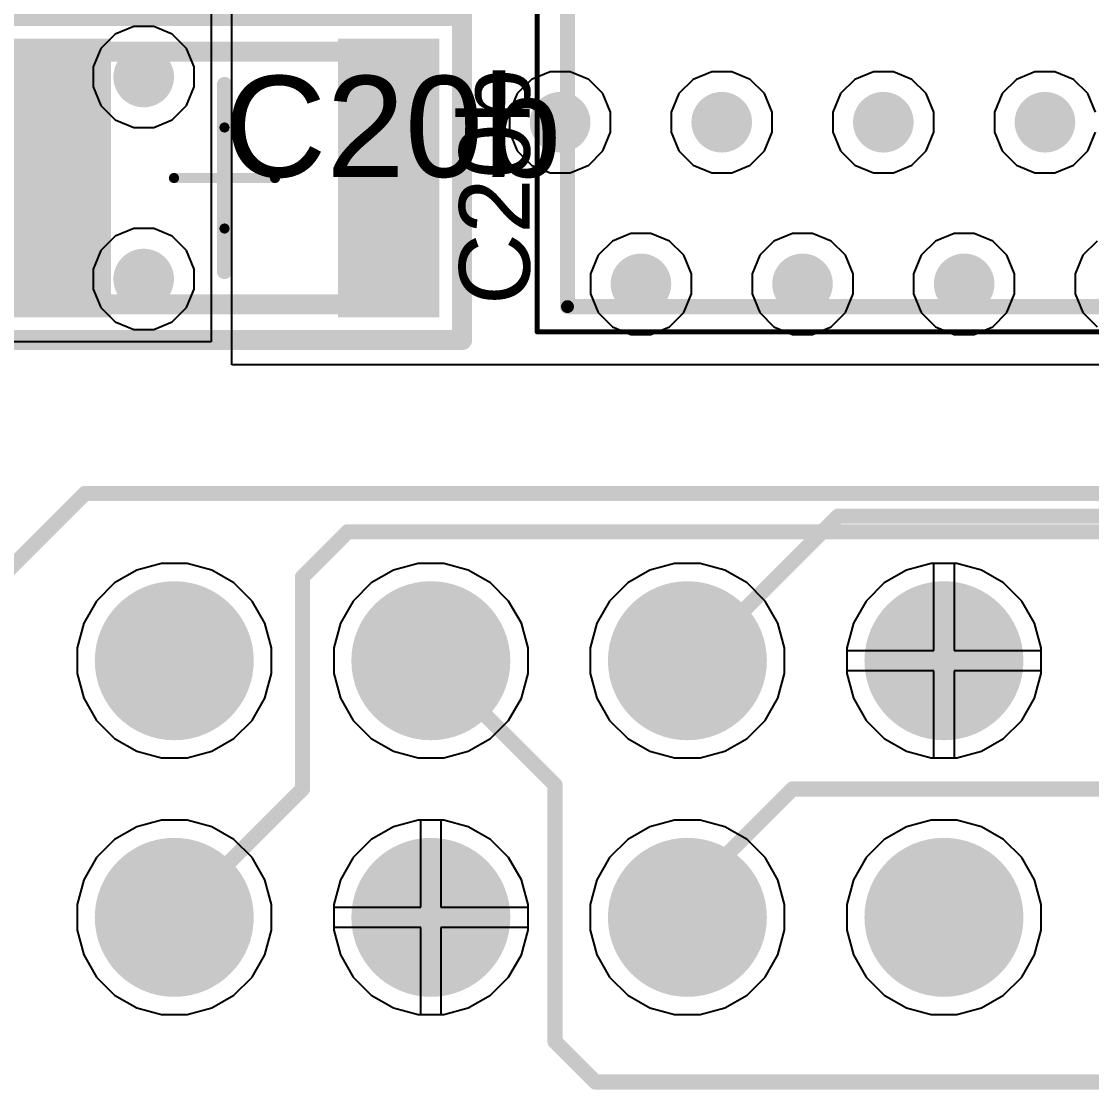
# Model space of a CAD drawing. Header units: inches. Extents: x 0 to 110, y 0 to 95.
# Drawn here: x 39.42 to 50.01, y 14.83 to 25.4 of the extents above; entities that cross this region are included whole.
import ezdxf

# ---------------------------------------------------------------- set-up
doc = ezdxf.new("R2010")
doc.units = ezdxf.units.IN
for name, color, linetype in [('Bottom Courtyard', 56, 'Continuous'), ('Bottom Layer', 5, 'Continuous'), ('Bottom Solder', 6, 'Continuous'), ('Int1', 16, 'Continuous'), ('Int2', 76, 'Continuous'), ('Mechanical 13', 56, 'Continuous'), ('Multi-Layer', 9, 'Continuous'), ('Pad Holes', 156, 'Continuous'), ('Panelize_Route Cutter Tool Detail', 56, 'Continuous'), ('Top Courtyard', 56, 'Continuous'), ('Top Layer', 1, 'Continuous'), ('Top Overlay', 2, 'Continuous'), ('Top Paste', 8, 'Continuous'), ('Top Solder', 216, 'Continuous'), ('Via Holes', 16, 'Continuous')]:
    doc.layers.add(name, color=color, linetype=linetype)
doc.styles.add('Arial', font='', dxfattribs={"height": 0.2})
doc.styles.get('Arial').set_extended_font_data('Arial')

# ---------------------------------------------------------------- blocks, each defined once
blk = doc.blocks.new('RPI_721')
at = {"layer": 'Bottom Layer'}
h = blk.add_hatch(color=5, dxfattribs=at)
edge = h.paths.add_edge_path()
edge.add_arc((-3.65, 25.77), 0.762, 0, 360)
h = blk.add_hatch(color=5, dxfattribs=at)
edge = h.paths.add_edge_path()
edge.add_arc((-1.11, 25.77), 0.762, 0, 360)
h = blk.add_hatch(color=5, dxfattribs=at)
edge = h.paths.add_edge_path()
edge.add_arc((1.43, 25.77), 0.762, 0, 360)
h = blk.add_hatch(color=5, dxfattribs=at)
edge = h.paths.add_edge_path()
edge.add_arc((3.97, 25.77), 0.762, 0, 360)
h = blk.add_hatch(color=5, dxfattribs=at)
edge = h.paths.add_edge_path()
edge.add_arc((-3.65, 23.23), 0.762, 0, 360)
h = blk.add_hatch(color=5, dxfattribs=at)
edge = h.paths.add_edge_path()
edge.add_arc((-1.11, 23.23), 0.762, 0, 360)
h = blk.add_hatch(color=5, dxfattribs=at)
edge = h.paths.add_edge_path()
edge.add_arc((1.43, 23.23), 0.762, 0, 360)
h = blk.add_hatch(color=5, dxfattribs=at)
edge = h.paths.add_edge_path()
edge.add_arc((3.97, 23.23), 0.762, 0, 360)
at = {"layer": 'Bottom Solder'}
h = blk.add_hatch(color=6, dxfattribs=at)
edge = h.paths.add_edge_path()
edge.add_arc((-3.65, 25.77), 0.787, 0, 360)
h = blk.add_hatch(color=6, dxfattribs=at)
edge = h.paths.add_edge_path()
edge.add_arc((-1.11, 25.77), 0.787, 0, 360)
h = blk.add_hatch(color=6, dxfattribs=at)
edge = h.paths.add_edge_path()
edge.add_arc((1.43, 25.77), 0.787, 0, 360)
h = blk.add_hatch(color=6, dxfattribs=at)
edge = h.paths.add_edge_path()
edge.add_arc((3.97, 25.77), 0.787, 0, 360)
h = blk.add_hatch(color=6, dxfattribs=at)
edge = h.paths.add_edge_path()
edge.add_arc((-3.65, 23.23), 0.787, 0, 360)
h = blk.add_hatch(color=6, dxfattribs=at)
edge = h.paths.add_edge_path()
edge.add_arc((-1.11, 23.23), 0.787, 0, 360)
h = blk.add_hatch(color=6, dxfattribs=at)
edge = h.paths.add_edge_path()
edge.add_arc((1.43, 23.23), 0.787, 0, 360)
h = blk.add_hatch(color=6, dxfattribs=at)
edge = h.paths.add_edge_path()
edge.add_arc((3.97, 23.23), 0.787, 0, 360)
at = {"layer": 'Int1'}
h = blk.add_hatch(color=16, dxfattribs=at)
edge = h.paths.add_edge_path()
edge.add_arc((-3.65, 25.77), 0.762, 0, 360)
h = blk.add_hatch(color=16, dxfattribs=at)
edge = h.paths.add_edge_path()
edge.add_arc((-1.11, 25.77), 0.762, 0, 360)
h = blk.add_hatch(color=16, dxfattribs=at)
edge = h.paths.add_edge_path()
edge.add_arc((1.43, 25.77), 0.762, 0, 360)
h = blk.add_hatch(color=16, dxfattribs=at)
edge = h.paths.add_edge_path()
edge.add_arc((3.97, 25.77), 0.762, 0, 360)
h = blk.add_hatch(color=16, dxfattribs=at)
edge = h.paths.add_edge_path()
edge.add_arc((-3.65, 23.23), 0.762, 0, 360)
h = blk.add_hatch(color=16, dxfattribs=at)
edge = h.paths.add_edge_path()
edge.add_arc((-1.11, 23.23), 0.762, 0, 360)
h = blk.add_hatch(color=16, dxfattribs=at)
edge = h.paths.add_edge_path()
edge.add_arc((1.43, 23.23), 0.762, 0, 360)
h = blk.add_hatch(color=16, dxfattribs=at)
edge = h.paths.add_edge_path()
edge.add_arc((3.97, 23.23), 0.762, 0, 360)
at = {"layer": 'Int2'}
h = blk.add_hatch(color=76, dxfattribs=at)
edge = h.paths.add_edge_path()
edge.add_arc((-3.65, 25.77), 0.762, 0, 360)
h = blk.add_hatch(color=76, dxfattribs=at)
edge = h.paths.add_edge_path()
edge.add_arc((-1.11, 25.77), 0.762, 0, 360)
h = blk.add_hatch(color=76, dxfattribs=at)
edge = h.paths.add_edge_path()
edge.add_arc((1.43, 25.77), 0.762, 0, 360)
h = blk.add_hatch(color=76, dxfattribs=at)
edge = h.paths.add_edge_path()
edge.add_arc((3.97, 25.77), 0.762, 0, 360)
h = blk.add_hatch(color=76, dxfattribs=at)
edge = h.paths.add_edge_path()
edge.add_arc((-3.65, 23.23), 0.762, 0, 360)
h = blk.add_hatch(color=76, dxfattribs=at)
edge = h.paths.add_edge_path()
edge.add_arc((-1.11, 23.23), 0.762, 0, 360)
h = blk.add_hatch(color=76, dxfattribs=at)
edge = h.paths.add_edge_path()
edge.add_arc((1.43, 23.23), 0.762, 0, 360)
h = blk.add_hatch(color=76, dxfattribs=at)
edge = h.paths.add_edge_path()
edge.add_arc((3.97, 23.23), 0.762, 0, 360)
at = {"layer": 'Multi-Layer'}
h = blk.add_hatch(color=9, dxfattribs=at)
edge = h.paths.add_edge_path()
edge.add_arc((-3.65, 25.77), 0.762, 0, 360)
h = blk.add_hatch(color=9, dxfattribs=at)
edge = h.paths.add_edge_path()
edge.add_arc((-1.11, 25.77), 0.762, 0, 360)
h = blk.add_hatch(color=9, dxfattribs=at)
edge = h.paths.add_edge_path()
edge.add_arc((1.43, 25.77), 0.762, 0, 360)
h = blk.add_hatch(color=9, dxfattribs=at)
edge = h.paths.add_edge_path()
edge.add_arc((3.97, 25.77), 0.762, 0, 360)
h = blk.add_hatch(color=9, dxfattribs=at)
edge = h.paths.add_edge_path()
edge.add_arc((-3.65, 23.23), 0.762, 0, 360)
h = blk.add_hatch(color=9, dxfattribs=at)
edge = h.paths.add_edge_path()
edge.add_arc((-1.11, 23.23), 0.762, 0, 360)
h = blk.add_hatch(color=9, dxfattribs=at)
edge = h.paths.add_edge_path()
edge.add_arc((1.43, 23.23), 0.762, 0, 360)
h = blk.add_hatch(color=9, dxfattribs=at)
edge = h.paths.add_edge_path()
edge.add_arc((3.97, 23.23), 0.762, 0, 360)
at = {"layer": 'Pad Holes'}
h = blk.add_hatch(color=7, dxfattribs=at)
edge = h.paths.add_edge_path()
edge.add_arc((-3.65, 25.77), 0.508, 0, 360)
h = blk.add_hatch(color=7, dxfattribs=at)
edge = h.paths.add_edge_path()
edge.add_arc((-1.11, 25.77), 0.508, 0, 360)
h = blk.add_hatch(color=7, dxfattribs=at)
edge = h.paths.add_edge_path()
edge.add_arc((1.43, 25.77), 0.508, 0, 360)
h = blk.add_hatch(color=7, dxfattribs=at)
edge = h.paths.add_edge_path()
edge.add_arc((3.97, 25.77), 0.508, 0, 360)
h = blk.add_hatch(color=7, dxfattribs=at)
edge = h.paths.add_edge_path()
edge.add_arc((-3.65, 23.23), 0.508, 0, 360)
h = blk.add_hatch(color=7, dxfattribs=at)
edge = h.paths.add_edge_path()
edge.add_arc((-1.11, 23.23), 0.508, 0, 360)
h = blk.add_hatch(color=7, dxfattribs=at)
edge = h.paths.add_edge_path()
edge.add_arc((1.43, 23.23), 0.508, 0, 360)
h = blk.add_hatch(color=7, dxfattribs=at)
edge = h.paths.add_edge_path()
edge.add_arc((3.97, 23.23), 0.508, 0, 360)
at = {"layer": 'Top Layer'}
h = blk.add_hatch(color=1, dxfattribs=at)
edge = h.paths.add_edge_path()
edge.add_arc((-3.65, 25.77), 0.762, 0, 360)
h = blk.add_hatch(color=1, dxfattribs=at)
edge = h.paths.add_edge_path()
edge.add_arc((-1.11, 25.77), 0.762, 0, 360)
h = blk.add_hatch(color=1, dxfattribs=at)
edge = h.paths.add_edge_path()
edge.add_arc((1.43, 25.77), 0.762, 0, 360)
h = blk.add_hatch(color=1, dxfattribs=at)
edge = h.paths.add_edge_path()
edge.add_arc((3.97, 25.77), 0.762, 0, 360)
h = blk.add_hatch(color=1, dxfattribs=at)
edge = h.paths.add_edge_path()
edge.add_arc((-3.65, 23.23), 0.762, 0, 360)
h = blk.add_hatch(color=1, dxfattribs=at)
edge = h.paths.add_edge_path()
edge.add_arc((-1.11, 23.23), 0.762, 0, 360)
h = blk.add_hatch(color=1, dxfattribs=at)
edge = h.paths.add_edge_path()
edge.add_arc((1.43, 23.23), 0.762, 0, 360)
h = blk.add_hatch(color=1, dxfattribs=at)
edge = h.paths.add_edge_path()
edge.add_arc((3.97, 23.23), 0.762, 0, 360)
at = {"layer": 'Top Solder'}
h = blk.add_hatch(color=216, dxfattribs=at)
edge = h.paths.add_edge_path()
edge.add_arc((-3.65, 25.77), 0.787, 0, 360)
h = blk.add_hatch(color=216, dxfattribs=at)
edge = h.paths.add_edge_path()
edge.add_arc((-1.11, 25.77), 0.787, 0, 360)
h = blk.add_hatch(color=216, dxfattribs=at)
edge = h.paths.add_edge_path()
edge.add_arc((1.43, 25.77), 0.787, 0, 360)
h = blk.add_hatch(color=216, dxfattribs=at)
edge = h.paths.add_edge_path()
edge.add_arc((3.97, 25.77), 0.787, 0, 360)
h = blk.add_hatch(color=216, dxfattribs=at)
edge = h.paths.add_edge_path()
edge.add_arc((-3.65, 23.23), 0.787, 0, 360)
h = blk.add_hatch(color=216, dxfattribs=at)
edge = h.paths.add_edge_path()
edge.add_arc((-1.11, 23.23), 0.787, 0, 360)
h = blk.add_hatch(color=216, dxfattribs=at)
edge = h.paths.add_edge_path()
edge.add_arc((1.43, 23.23), 0.787, 0, 360)
h = blk.add_hatch(color=216, dxfattribs=at)
edge = h.paths.add_edge_path()
edge.add_arc((3.97, 23.23), 0.787, 0, 360)
blk = doc.blocks.new('SPRH127_747')
at = {"layer": 'Mechanical 13'}
for points in [[(6.604, 6.223, 0.127, 0.127, 0), (-6.096, 6.223, 0.127, 0.127, 0)], [(6.604, 6.223, 0.127, 0.127, 0), (6.604, -6.477, 0.127, 0.127, 0)]]:
    blk.add_lwpolyline(points, format="xyseb", dxfattribs=at)
blk.add_lwpolyline([(6.572, 6.223, 0.0635, 0.0635, 1), (6.636, 6.223, 0.0635, 0.0635, 1)], format="xyseb", close=True, dxfattribs=at)
blk.add_lwpolyline([(6.572, 6.223, 0.0635, 0.0635, 1), (6.636, 6.223, 0.0635, 0.0635, 1)], format="xyseb", close=True, dxfattribs=at)
at = {"layer": 'Top Courtyard'}
for points in [[(6.904, 6.473, 0.05, 0.05, 0), (-6.396, 6.473, 0.05, 0.05, 0)], [(6.904, 6.473, 0.05, 0.05, 0), (6.904, -6.727, 0.05, 0.05, 0)]]:
    blk.add_lwpolyline(points, format="xyseb", dxfattribs=at)
blk.add_lwpolyline([(6.892, 6.473, 0.025, 0.025, 1), (6.916, 6.473, 0.025, 0.025, 1)], format="xyseb", close=True, dxfattribs=at)
blk.add_lwpolyline([(6.892, 6.473, 0.025, 0.025, 1), (6.916, 6.473, 0.025, 0.025, 1)], format="xyseb", close=True, dxfattribs=at)
at = {"layer": 'Top Overlay'}
for points in [[(6.604, 6.223, 0.15, 0.15, 0), (-6.096, 6.223, 0.15, 0.15, 0)], [(6.604, 6.223, 0.15, 0.15, 0), (6.604, 2.973, 0.15, 0.15, 0)]]:
    blk.add_lwpolyline(points, format="xyseb", dxfattribs=at)
blk.add_lwpolyline([(6.566, 6.223, 0.075, 0.075, 1), (6.642, 6.223, 0.075, 0.075, 1)], format="xyseb", close=True, dxfattribs=at)
blk.add_lwpolyline([(6.566, 6.223, 0.075, 0.075, 1), (6.642, 6.223, 0.075, 0.075, 1)], format="xyseb", close=True, dxfattribs=at)
blk = doc.blocks.new('1210C_752')
at = {"layer": 'Top Layer'}
for points in [[(-2.102, 1.353), (-1.148, 1.353), (-1.148, -1.353), (-2.102, -1.353)], [(1.148, 1.353), (2.102, 1.353), (2.102, -1.353), (1.148, -1.353)]]:
    blk.add_hatch(color=1, dxfattribs=at).paths.add_polyline_path(points)
at = {"layer": 'Top Paste'}
for points in [[(-2.102, 1.353), (-1.148, 1.353), (-1.148, -1.353), (-2.102, -1.353)], [(1.148, 1.353), (2.102, 1.353), (2.102, -1.353), (1.148, -1.353)]]:
    blk.add_hatch(color=8, dxfattribs=at).paths.add_polyline_path(points)
at = {"layer": 'Top Solder'}
for points in [[(-2.127, 1.378), (-1.123, 1.378), (-1.123, -1.378), (-2.127, -1.378)], [(1.123, 1.378), (2.127, 1.378), (2.127, -1.378), (1.123, -1.378)]]:
    blk.add_hatch(color=216, dxfattribs=at).paths.add_polyline_path(points)
at = {"layer": 'Bottom Courtyard'}
for points in [[(0, -0.5, 0.1, 0.1, 0), (0, 0.5, 0.1, 0.1, 0)], [(-0.5, 0, 0.1, 0.1, 0), (0.5, 0, 0.1, 0.1, 0)]]:
    blk.add_lwpolyline(points, format="xyseb", dxfattribs=at)
for points in [[(-0.025, 0.5, 0.05, 0.05, 1), (0.025, 0.5, 0.05, 0.05, 1)], [(-0.525, 0, 0.05, 0.05, 1), (-0.475, 0, 0.05, 0.05, 1)], [(0.475, 0, 0.05, 0.05, 1), (0.525, 0, 0.05, 0.05, 1)], [(-0.025, -0.5, 0.05, 0.05, 1), (0.025, -0.5, 0.05, 0.05, 1)]]:
    blk.add_lwpolyline(points, format="xyseb", close=True, dxfattribs=at)
at = {"layer": 'Mechanical 13'}
for points in [[(-1.6, 1.25, 0.2, 0.2, 0), (1.6, 1.25, 0.2, 0.2, 0)], [(-1.6, -1.25, 0.2, 0.2, 0), (-1.6, 1.25, 0.2, 0.2, 0)], [(1.6, -1.25, 0.2, 0.2, 0), (1.6, 1.25, 0.2, 0.2, 0)], [(-1.6, -1.25, 0.2, 0.2, 0), (1.6, -1.25, 0.2, 0.2, 0)]]:
    blk.add_lwpolyline(points, format="xyseb", dxfattribs=at)
for points in [[(-1.65, 1.25, 0.1, 0.1, 1), (-1.55, 1.25, 0.1, 0.1, 1)], [(-1.65, 1.25, 0.1, 0.1, 1), (-1.55, 1.25, 0.1, 0.1, 1)], [(1.55, 1.25, 0.1, 0.1, 1), (1.65, 1.25, 0.1, 0.1, 1)], [(1.55, 1.25, 0.1, 0.1, 1), (1.65, 1.25, 0.1, 0.1, 1)], [(-1.65, -1.25, 0.1, 0.1, 1), (-1.55, -1.25, 0.1, 0.1, 1)], [(-1.65, -1.25, 0.1, 0.1, 1), (-1.55, -1.25, 0.1, 0.1, 1)], [(1.55, -1.25, 0.1, 0.1, 1), (1.65, -1.25, 0.1, 0.1, 1)], [(1.55, -1.25, 0.1, 0.1, 1), (1.65, -1.25, 0.1, 0.1, 1)]]:
    blk.add_lwpolyline(points, format="xyseb", close=True, dxfattribs=at)
at = {"layer": 'Panelize_Route Cutter Tool Detail'}
for points in [[(-2.352, 1.603, 0.2, 0.2, 0), (2.352, 1.603, 0.2, 0.2, 0)], [(-2.352, -1.603, 0.2, 0.2, 0), (-2.352, 1.603, 0.2, 0.2, 0)], [(2.352, -1.603, 0.2, 0.2, 0), (2.352, 1.603, 0.2, 0.2, 0)], [(-2.352, -1.603, 0.2, 0.2, 0), (2.352, -1.603, 0.2, 0.2, 0)]]:
    blk.add_lwpolyline(points, format="xyseb", dxfattribs=at)
for points in [[(-2.402, 1.603, 0.1, 0.1, 1), (-2.302, 1.603, 0.1, 0.1, 1)], [(-2.402, 1.603, 0.1, 0.1, 1), (-2.302, 1.603, 0.1, 0.1, 1)], [(2.302, 1.603, 0.1, 0.1, 1), (2.402, 1.603, 0.1, 0.1, 1)], [(2.302, 1.603, 0.1, 0.1, 1), (2.402, 1.603, 0.1, 0.1, 1)], [(-2.402, -1.603, 0.1, 0.1, 1), (-2.302, -1.603, 0.1, 0.1, 1)], [(-2.402, -1.603, 0.1, 0.1, 1), (-2.302, -1.603, 0.1, 0.1, 1)], [(2.302, -1.603, 0.1, 0.1, 1), (2.402, -1.603, 0.1, 0.1, 1)], [(2.302, -1.603, 0.1, 0.1, 1), (2.402, -1.603, 0.1, 0.1, 1)]]:
    blk.add_lwpolyline(points, format="xyseb", close=True, dxfattribs=at)
at = {"layer": 'Top Courtyard'}
for points in [[(-2.352, 1.603, 0.2, 0.2, 0), (2.352, 1.603, 0.2, 0.2, 0)], [(-2.352, -1.603, 0.2, 0.2, 0), (-2.352, 1.603, 0.2, 0.2, 0)], [(2.352, -1.603, 0.2, 0.2, 0), (2.352, 1.603, 0.2, 0.2, 0)], [(-2.352, -1.603, 0.2, 0.2, 0), (2.352, -1.603, 0.2, 0.2, 0)]]:
    blk.add_lwpolyline(points, format="xyseb", dxfattribs=at)
for points in [[(-2.402, 1.603, 0.1, 0.1, 1), (-2.302, 1.603, 0.1, 0.1, 1)], [(-2.402, 1.603, 0.1, 0.1, 1), (-2.302, 1.603, 0.1, 0.1, 1)], [(2.302, 1.603, 0.1, 0.1, 1), (2.402, 1.603, 0.1, 0.1, 1)], [(2.302, 1.603, 0.1, 0.1, 1), (2.402, 1.603, 0.1, 0.1, 1)], [(-2.402, -1.603, 0.1, 0.1, 1), (-2.302, -1.603, 0.1, 0.1, 1)], [(-2.402, -1.603, 0.1, 0.1, 1), (-2.302, -1.603, 0.1, 0.1, 1)], [(2.302, -1.603, 0.1, 0.1, 1), (2.402, -1.603, 0.1, 0.1, 1)], [(2.302, -1.603, 0.1, 0.1, 1), (2.402, -1.603, 0.1, 0.1, 1)]]:
    blk.add_lwpolyline(points, format="xyseb", close=True, dxfattribs=at)
at = {"layer": 'Top Overlay'}
for points in [[(-0.75, 1.275, 0.15, 0.15, 0), (0.75, 1.275, 0.15, 0.15, 0)], [(0, 0, 0.15, 0.15, 0), (0, 0.925, 0.15, 0.15, 0)], [(0, -0.925, 0.15, 0.15, 0), (0, 0, 0.15, 0.15, 0)], [(-0.75, -1.275, 0.15, 0.15, 0), (0.75, -1.275, 0.15, 0.15, 0)]]:
    blk.add_lwpolyline(points, format="xyseb", dxfattribs=at)
for points in [[(-0.788, 1.275, 0.075, 0.075, 1), (-0.713, 1.275, 0.075, 0.075, 1)], [(0.713, 1.275, 0.075, 0.075, 1), (0.788, 1.275, 0.075, 0.075, 1)], [(-0.038, 0.925, 0.075, 0.075, 1), (0.038, 0.925, 0.075, 0.075, 1)], [(-0.038, 0, 0.075, 0.075, 1), (0.038, 0, 0.075, 0.075, 1)], [(-0.038, 0, 0.075, 0.075, 1), (0.038, 0, 0.075, 0.075, 1)], [(-0.038, -0.925, 0.075, 0.075, 1), (0.038, -0.925, 0.075, 0.075, 1)], [(-0.788, -1.275, 0.075, 0.075, 1), (-0.713, -1.275, 0.075, 0.075, 1)], [(0.713, -1.275, 0.075, 0.075, 1), (0.788, -1.275, 0.075, 0.075, 1)]]:
    blk.add_lwpolyline(points, format="xyseb", close=True, dxfattribs=at)
at = {"layer": 'Panelize_Route Cutter Tool Detail', "style": 'Arial'}
blk.add_text('C20b', height=1, dxfattribs=at).set_placement((0, 0.011))

msp = doc.modelspace()

# ---------------------------------------------------------------- hatches: boundary and pattern name
at = {"layer": 'Bottom Layer'}
h = msp.add_hatch(color=5, dxfattribs=at)
edge = h.paths.add_edge_path()
edge.add_arc((40.627, 24.848), 0.3, 0, 360)
h = msp.add_hatch(color=5, dxfattribs=at)
edge = h.paths.add_edge_path()
edge.add_arc((44.75, 24.4), 0.3, 0, 360)
h = msp.add_hatch(color=5, dxfattribs=at)
edge = h.paths.add_edge_path()
edge.add_arc((46.35, 24.4), 0.3, 0, 360)
h = msp.add_hatch(color=5, dxfattribs=at)
edge = h.paths.add_edge_path()
edge.add_arc((47.95, 24.4), 0.3, 0, 360)
h = msp.add_hatch(color=5, dxfattribs=at)
edge = h.paths.add_edge_path()
edge.add_arc((49.55, 24.4), 0.3, 0, 360)
h = msp.add_hatch(color=5, dxfattribs=at)
edge = h.paths.add_edge_path()
edge.add_arc((40.627, 22.848), 0.3, 0, 360)
h = msp.add_hatch(color=5, dxfattribs=at)
edge = h.paths.add_edge_path()
edge.add_arc((45.55, 22.8), 0.3, 0, 360)
h = msp.add_hatch(color=5, dxfattribs=at)
edge = h.paths.add_edge_path()
edge.add_arc((47.15, 22.8), 0.3, 0, 360)
h = msp.add_hatch(color=5, dxfattribs=at)
edge = h.paths.add_edge_path()
edge.add_arc((48.75, 22.8), 0.3, 0, 360)
at = {"layer": 'Int1'}
h = msp.add_hatch(color=16, dxfattribs=at)
edge = h.paths.add_edge_path()
edge.add_arc((40.627, 24.848), 0.3, 0, 360)
h = msp.add_hatch(color=16, dxfattribs=at)
edge = h.paths.add_edge_path()
edge.add_arc((44.75, 24.4), 0.3, 0, 360)
h = msp.add_hatch(color=16, dxfattribs=at)
edge = h.paths.add_edge_path()
edge.add_arc((46.35, 24.4), 0.3, 0, 360)
h = msp.add_hatch(color=16, dxfattribs=at)
edge = h.paths.add_edge_path()
edge.add_arc((47.95, 24.4), 0.3, 0, 360)
h = msp.add_hatch(color=16, dxfattribs=at)
edge = h.paths.add_edge_path()
edge.add_arc((49.55, 24.4), 0.3, 0, 360)
h = msp.add_hatch(color=16, dxfattribs=at)
edge = h.paths.add_edge_path()
edge.add_arc((40.627, 22.848), 0.3, 0, 360)
h = msp.add_hatch(color=16, dxfattribs=at)
edge = h.paths.add_edge_path()
edge.add_arc((45.55, 22.8), 0.3, 0, 360)
h = msp.add_hatch(color=16, dxfattribs=at)
edge = h.paths.add_edge_path()
edge.add_arc((47.15, 22.8), 0.3, 0, 360)
h = msp.add_hatch(color=16, dxfattribs=at)
edge = h.paths.add_edge_path()
edge.add_arc((48.75, 22.8), 0.3, 0, 360)
at = {"layer": 'Int2'}
h = msp.add_hatch(color=76, dxfattribs=at)
edge = h.paths.add_edge_path()
edge.add_arc((40.627, 24.848), 0.3, 0, 360)
h = msp.add_hatch(color=76, dxfattribs=at)
edge = h.paths.add_edge_path()
edge.add_arc((44.75, 24.4), 0.3, 0, 360)
h = msp.add_hatch(color=76, dxfattribs=at)
edge = h.paths.add_edge_path()
edge.add_arc((46.35, 24.4), 0.3, 0, 360)
h = msp.add_hatch(color=76, dxfattribs=at)
edge = h.paths.add_edge_path()
edge.add_arc((47.95, 24.4), 0.3, 0, 360)
h = msp.add_hatch(color=76, dxfattribs=at)
edge = h.paths.add_edge_path()
edge.add_arc((49.55, 24.4), 0.3, 0, 360)
h = msp.add_hatch(color=76, dxfattribs=at)
edge = h.paths.add_edge_path()
edge.add_arc((40.627, 22.848), 0.3, 0, 360)
h = msp.add_hatch(color=76, dxfattribs=at)
edge = h.paths.add_edge_path()
edge.add_arc((45.55, 22.8), 0.3, 0, 360)
h = msp.add_hatch(color=76, dxfattribs=at)
edge = h.paths.add_edge_path()
edge.add_arc((47.15, 22.8), 0.3, 0, 360)
h = msp.add_hatch(color=76, dxfattribs=at)
edge = h.paths.add_edge_path()
edge.add_arc((48.75, 22.8), 0.3, 0, 360)
at = {"layer": 'Top Layer'}
h = msp.add_hatch(color=1, dxfattribs=at)
edge = h.paths.add_edge_path()
edge.add_arc((40.627, 24.848), 0.3, 0, 360)
h = msp.add_hatch(color=1, dxfattribs=at)
edge = h.paths.add_edge_path()
edge.add_arc((44.75, 24.4), 0.3, 0, 360)
h = msp.add_hatch(color=1, dxfattribs=at)
edge = h.paths.add_edge_path()
edge.add_arc((46.35, 24.4), 0.3, 0, 360)
h = msp.add_hatch(color=1, dxfattribs=at)
edge = h.paths.add_edge_path()
edge.add_arc((47.95, 24.4), 0.3, 0, 360)
h = msp.add_hatch(color=1, dxfattribs=at)
edge = h.paths.add_edge_path()
edge.add_arc((49.55, 24.4), 0.3, 0, 360)
h = msp.add_hatch(color=1, dxfattribs=at)
edge = h.paths.add_edge_path()
edge.add_arc((40.627, 22.848), 0.3, 0, 360)
h = msp.add_hatch(color=1, dxfattribs=at)
edge = h.paths.add_edge_path()
edge.add_arc((45.55, 22.8), 0.3, 0, 360)
h = msp.add_hatch(color=1, dxfattribs=at)
edge = h.paths.add_edge_path()
edge.add_arc((47.15, 22.8), 0.3, 0, 360)
h = msp.add_hatch(color=1, dxfattribs=at)
edge = h.paths.add_edge_path()
edge.add_arc((48.75, 22.8), 0.3, 0, 360)
at = {"layer": 'Via Holes'}
h = msp.add_hatch(color=7, dxfattribs=at)
edge = h.paths.add_edge_path()
edge.add_arc((40.627, 24.848), 0.15, 0, 360)
h = msp.add_hatch(color=7, dxfattribs=at)
edge = h.paths.add_edge_path()
edge.add_arc((44.75, 24.4), 0.15, 0, 360)
h = msp.add_hatch(color=7, dxfattribs=at)
edge = h.paths.add_edge_path()
edge.add_arc((46.35, 24.4), 0.15, 0, 360)
h = msp.add_hatch(color=7, dxfattribs=at)
edge = h.paths.add_edge_path()
edge.add_arc((47.95, 24.4), 0.15, 0, 360)
h = msp.add_hatch(color=7, dxfattribs=at)
edge = h.paths.add_edge_path()
edge.add_arc((49.55, 24.4), 0.15, 0, 360)
h = msp.add_hatch(color=7, dxfattribs=at)
edge = h.paths.add_edge_path()
edge.add_arc((40.627, 22.848), 0.15, 0, 360)
h = msp.add_hatch(color=7, dxfattribs=at)
edge = h.paths.add_edge_path()
edge.add_arc((45.55, 22.8), 0.15, 0, 360)
h = msp.add_hatch(color=7, dxfattribs=at)
edge = h.paths.add_edge_path()
edge.add_arc((47.15, 22.8), 0.15, 0, 360)
h = msp.add_hatch(color=7, dxfattribs=at)
edge = h.paths.add_edge_path()
edge.add_arc((48.75, 22.8), 0.15, 0, 360)

# ---------------------------------------------------------------- linework, layer by layer
at = {"layer": 'Bottom Layer'}
for points in [[(38.29, 18.97, 0.15, 0.15, 0), (40.045, 20.725, 0.15, 0.15, 0)], [(40.045, 20.725, 0.15, 0.15, 0), (61.402, 20.725, 0.15, 0.15, 0)], [(42.2, 19.9, 0.15, 0.15, 0), (42.646, 20.346, 0.15, 0.15, 0)], [(42.646, 20.346, 0.15, 0.15, 0), (62.646, 20.346, 0.15, 0.15, 0)], [(42.2, 17.8, 0.15, 0.15, 0), (42.2, 19.9, 0.15, 0.15, 0)], [(43.47, 19.07, 0.15, 0.15, 0), (44.7, 17.84, 0.15, 0.15, 0)], [(44.7, 15.3, 0.15, 0.15, 0), (44.7, 17.84, 0.15, 0.15, 0)], [(40.83, 16.43, 0.15, 0.15, 0), (42.2, 17.8, 0.15, 0.15, 0)], [(44.7, 15.3, 0.15, 0.15, 0), (45.1, 14.9, 0.15, 0.15, 0)], [(45.1, 14.9, 0.15, 0.15, 0), (64.2, 14.9, 0.15, 0.15, 0)]]:
    msp.add_lwpolyline(points, format="xyseb", dxfattribs=at)
for points in [[(40.007, 20.725, 0.075, 0.075, 1), (40.083, 20.725, 0.075, 0.075, 1)], [(40.007, 20.725, 0.075, 0.075, 1), (40.083, 20.725, 0.075, 0.075, 1)], [(42.608, 20.346, 0.075, 0.075, 1), (42.684, 20.346, 0.075, 0.075, 1)], [(42.608, 20.346, 0.075, 0.075, 1), (42.684, 20.346, 0.075, 0.075, 1)], [(42.162, 19.9, 0.075, 0.075, 1), (42.237, 19.9, 0.075, 0.075, 1)], [(42.162, 19.9, 0.075, 0.075, 1), (42.237, 19.9, 0.075, 0.075, 1)], [(43.432, 19.07, 0.075, 0.075, 1), (43.507, 19.07, 0.075, 0.075, 1)], [(44.662, 17.84, 0.075, 0.075, 1), (44.738, 17.84, 0.075, 0.075, 1)], [(44.662, 17.84, 0.075, 0.075, 1), (44.738, 17.84, 0.075, 0.075, 1)], [(42.162, 17.8, 0.075, 0.075, 1), (42.237, 17.8, 0.075, 0.075, 1)], [(42.162, 17.8, 0.075, 0.075, 1), (42.237, 17.8, 0.075, 0.075, 1)], [(40.792, 16.43, 0.075, 0.075, 1), (40.868, 16.43, 0.075, 0.075, 1)], [(44.662, 15.3, 0.075, 0.075, 1), (44.738, 15.3, 0.075, 0.075, 1)], [(44.662, 15.3, 0.075, 0.075, 1), (44.738, 15.3, 0.075, 0.075, 1)], [(45.062, 14.9, 0.075, 0.075, 1), (45.137, 14.9, 0.075, 0.075, 1)], [(45.062, 14.9, 0.075, 0.075, 1), (45.137, 14.9, 0.075, 0.075, 1)]]:
    msp.add_lwpolyline(points, format="xyseb", close=True, dxfattribs=at)
at = {"layer": 'Int1'}
for p, q in [((40.528, 25.348), (40.344, 25.272)), ((40.726, 25.348), (40.528, 25.348)), ((40.91, 25.272), (40.726, 25.348)), ((40.344, 25.272), (40.203, 25.131)), ((41.051, 25.131), (40.91, 25.272)), ((40.203, 25.131), (40.127, 24.947)), ((41.127, 24.947), (41.051, 25.131)), ((40.127, 24.947), (40.127, 24.749)), ((41.127, 24.749), (41.127, 24.947)), ((40.127, 24.749), (40.203, 24.565)), ((41.051, 24.565), (41.127, 24.749)), ((40.203, 24.565), (40.344, 24.424)), ((40.91, 24.424), (41.051, 24.565)), ((40.344, 24.424), (40.528, 24.348)), ((40.726, 24.348), (40.91, 24.424)), ((40.528, 24.348), (40.726, 24.348)), ((40.528, 23.348), (40.344, 23.272)), ((40.726, 23.348), (40.528, 23.348)), ((40.91, 23.272), (40.726, 23.348)), ((40.344, 23.272), (40.203, 23.131)), ((41.051, 23.131), (40.91, 23.272)), ((40.203, 23.131), (40.127, 22.947)), ((41.127, 22.947), (41.051, 23.131)), ((40.127, 22.947), (40.127, 22.749)), ((41.127, 22.749), (41.127, 22.947)), ((40.127, 22.749), (40.203, 22.565)), ((41.051, 22.565), (41.127, 22.749)), ((40.203, 22.565), (40.344, 22.424)), ((40.91, 22.424), (41.051, 22.565)), ((40.344, 22.424), (40.528, 22.348)), ((40.726, 22.348), (40.91, 22.424)), ((40.528, 22.348), (40.726, 22.348)), ((40.803, 20.032), (40.559, 19.966)), ((41.057, 20.032), (40.803, 20.032)), ((41.301, 19.966), (41.057, 20.032)), ((43.343, 20.032), (43.099, 19.966)), ((43.597, 20.032), (43.343, 20.032)), ((43.841, 19.966), (43.597, 20.032)), ((45.883, 20.032), (45.639, 19.966)), ((46.137, 20.032), (45.883, 20.032)), ((46.381, 19.966), (46.137, 20.032)), ((48.423, 20.032), (48.179, 19.966)), ((48.677, 20.032), (48.423, 20.032)), ((48.921, 19.966), (48.677, 20.032)), ((40.559, 19.966), (40.339, 19.84)), ((41.521, 19.84), (41.301, 19.966)), ((43.099, 19.966), (42.879, 19.84)), ((44.061, 19.84), (43.841, 19.966)), ((45.639, 19.966), (45.419, 19.84)), ((46.601, 19.84), (46.381, 19.966)), ((48.179, 19.966), (47.959, 19.84)), ((49.141, 19.84), (48.921, 19.966)), ((40.339, 19.84), (40.16, 19.661)), ((41.7, 19.661), (41.521, 19.84)), ((42.879, 19.84), (42.7, 19.661)), ((44.24, 19.661), (44.061, 19.84)), ((45.419, 19.84), (45.24, 19.661)), ((46.78, 19.661), (46.601, 19.84)), ((47.959, 19.84), (47.78, 19.661)), ((49.32, 19.661), (49.141, 19.84)), ((40.16, 19.661), (40.034, 19.441)), ((41.826, 19.441), (41.7, 19.661)), ((42.7, 19.661), (42.574, 19.441)), ((44.366, 19.441), (44.24, 19.661)), ((45.24, 19.661), (45.114, 19.441)), ((46.906, 19.441), (46.78, 19.661)), ((47.78, 19.661), (47.654, 19.441)), ((49.446, 19.441), (49.32, 19.661)), ((40.034, 19.441), (39.968, 19.197)), ((41.892, 19.197), (41.826, 19.441)), ((42.574, 19.441), (42.508, 19.197)), ((44.432, 19.197), (44.366, 19.441)), ((45.114, 19.441), (45.048, 19.197)), ((46.972, 19.197), (46.906, 19.441)), ((47.654, 19.441), (47.588, 19.197)), ((49.512, 19.197), (49.446, 19.441)), ((39.968, 19.197), (39.968, 18.943)), ((41.892, 18.943), (41.892, 19.197)), ((42.508, 19.197), (42.508, 18.943)), ((44.432, 18.943), (44.432, 19.197)), ((45.048, 19.197), (45.048, 18.943)), ((46.972, 18.943), (46.972, 19.197)), ((47.588, 19.197), (47.588, 18.943)), ((49.512, 18.943), (49.512, 19.197)), ((39.968, 18.943), (40.034, 18.699)), ((41.826, 18.699), (41.892, 18.943)), ((42.508, 18.943), (42.574, 18.699)), ((44.366, 18.699), (44.432, 18.943)), ((45.048, 18.943), (45.114, 18.699)), ((46.906, 18.699), (46.972, 18.943)), ((47.588, 18.943), (47.654, 18.699)), ((49.446, 18.699), (49.512, 18.943)), ((40.034, 18.699), (40.16, 18.479)), ((41.7, 18.479), (41.826, 18.699)), ((42.574, 18.699), (42.7, 18.479)), ((44.24, 18.479), (44.366, 18.699)), ((45.114, 18.699), (45.24, 18.479)), ((46.78, 18.479), (46.906, 18.699)), ((47.654, 18.699), (47.78, 18.479)), ((49.32, 18.479), (49.446, 18.699)), ((40.16, 18.479), (40.339, 18.3)), ((41.521, 18.3), (41.7, 18.479)), ((42.7, 18.479), (42.879, 18.3)), ((44.061, 18.3), (44.24, 18.479)), ((45.24, 18.479), (45.419, 18.3)), ((46.601, 18.3), (46.78, 18.479)), ((47.78, 18.479), (47.959, 18.3)), ((49.141, 18.3), (49.32, 18.479)), ((40.339, 18.3), (40.559, 18.174)), ((41.301, 18.174), (41.521, 18.3)), ((42.879, 18.3), (43.099, 18.174)), ((43.841, 18.174), (44.061, 18.3)), ((45.419, 18.3), (45.639, 18.174)), ((46.381, 18.174), (46.601, 18.3)), ((47.959, 18.3), (48.179, 18.174)), ((48.921, 18.174), (49.141, 18.3)), ((40.559, 18.174), (40.803, 18.108)), ((41.057, 18.108), (41.301, 18.174)), ((43.099, 18.174), (43.343, 18.108)), ((43.597, 18.108), (43.841, 18.174)), ((45.639, 18.174), (45.883, 18.108)), ((46.137, 18.108), (46.381, 18.174)), ((48.179, 18.174), (48.423, 18.108)), ((48.677, 18.108), (48.921, 18.174)), ((40.803, 18.108), (41.057, 18.108)), ((43.343, 18.108), (43.597, 18.108)), ((45.883, 18.108), (46.137, 18.108)), ((48.423, 18.108), (48.677, 18.108)), ((40.803, 17.492), (40.559, 17.426)), ((41.057, 17.492), (40.803, 17.492)), ((41.301, 17.426), (41.057, 17.492)), ((43.343, 17.492), (43.099, 17.426)), ((43.597, 17.492), (43.343, 17.492)), ((43.841, 17.426), (43.597, 17.492)), ((45.883, 17.492), (45.639, 17.426)), ((46.137, 17.492), (45.883, 17.492)), ((46.381, 17.426), (46.137, 17.492)), ((48.423, 17.492), (48.179, 17.426)), ((48.677, 17.492), (48.423, 17.492)), ((48.921, 17.426), (48.677, 17.492)), ((40.559, 17.426), (40.339, 17.3)), ((41.521, 17.3), (41.301, 17.426)), ((43.099, 17.426), (42.879, 17.3)), ((44.061, 17.3), (43.841, 17.426)), ((45.639, 17.426), (45.419, 17.3)), ((46.601, 17.3), (46.381, 17.426)), ((48.179, 17.426), (47.959, 17.3)), ((49.141, 17.3), (48.921, 17.426)), ((40.339, 17.3), (40.16, 17.121)), ((41.7, 17.121), (41.521, 17.3)), ((42.879, 17.3), (42.7, 17.121)), ((44.24, 17.121), (44.061, 17.3)), ((45.419, 17.3), (45.24, 17.121)), ((46.78, 17.121), (46.601, 17.3)), ((47.959, 17.3), (47.78, 17.121)), ((49.32, 17.121), (49.141, 17.3)), ((40.16, 17.121), (40.034, 16.901)), ((41.826, 16.901), (41.7, 17.121)), ((42.7, 17.121), (42.574, 16.901)), ((44.366, 16.901), (44.24, 17.121)), ((45.24, 17.121), (45.114, 16.901)), ((46.906, 16.901), (46.78, 17.121)), ((47.78, 17.121), (47.654, 16.901)), ((49.446, 16.901), (49.32, 17.121)), ((40.034, 16.901), (39.968, 16.657)), ((41.892, 16.657), (41.826, 16.901)), ((42.574, 16.901), (42.508, 16.657)), ((44.432, 16.657), (44.366, 16.901)), ((45.114, 16.901), (45.048, 16.657)), ((46.972, 16.657), (46.906, 16.901)), ((47.654, 16.901), (47.588, 16.657)), ((49.512, 16.657), (49.446, 16.901)), ((39.968, 16.657), (39.968, 16.403)), ((41.892, 16.403), (41.892, 16.657)), ((42.508, 16.657), (42.508, 16.403)), ((44.432, 16.403), (44.432, 16.657)), ((45.048, 16.657), (45.048, 16.403)), ((46.972, 16.403), (46.972, 16.657)), ((47.588, 16.657), (47.588, 16.403)), ((49.512, 16.403), (49.512, 16.657)), ((39.968, 16.403), (40.034, 16.159)), ((41.826, 16.159), (41.892, 16.403)), ((42.508, 16.403), (42.574, 16.159)), ((44.366, 16.159), (44.432, 16.403)), ((45.048, 16.403), (45.114, 16.159)), ((46.906, 16.159), (46.972, 16.403)), ((47.588, 16.403), (47.654, 16.159)), ((49.446, 16.159), (49.512, 16.403)), ((40.034, 16.159), (40.16, 15.939)), ((41.7, 15.939), (41.826, 16.159)), ((42.574, 16.159), (42.7, 15.939)), ((44.24, 15.939), (44.366, 16.159)), ((45.114, 16.159), (45.24, 15.939)), ((46.78, 15.939), (46.906, 16.159)), ((47.654, 16.159), (47.78, 15.939)), ((49.32, 15.939), (49.446, 16.159)), ((40.16, 15.939), (40.339, 15.76)), ((41.521, 15.76), (41.7, 15.939)), ((42.7, 15.939), (42.879, 15.76)), ((44.061, 15.76), (44.24, 15.939)), ((45.24, 15.939), (45.419, 15.76)), ((46.601, 15.76), (46.78, 15.939)), ((47.78, 15.939), (47.959, 15.76)), ((49.141, 15.76), (49.32, 15.939)), ((40.339, 15.76), (40.559, 15.634)), ((41.301, 15.634), (41.521, 15.76)), ((42.879, 15.76), (43.099, 15.634)), ((43.841, 15.634), (44.061, 15.76)), ((45.419, 15.76), (45.639, 15.634)), ((46.381, 15.634), (46.601, 15.76)), ((47.959, 15.76), (48.179, 15.634)), ((48.921, 15.634), (49.141, 15.76)), ((40.559, 15.634), (40.803, 15.568)), ((41.057, 15.568), (41.301, 15.634)), ((43.099, 15.634), (43.343, 15.568)), ((43.597, 15.568), (43.841, 15.634)), ((45.639, 15.634), (45.883, 15.568)), ((46.137, 15.568), (46.381, 15.634)), ((48.179, 15.634), (48.423, 15.568)), ((48.677, 15.568), (48.921, 15.634)), ((40.803, 15.568), (41.057, 15.568)), ((43.343, 15.568), (43.597, 15.568)), ((45.883, 15.568), (46.137, 15.568)), ((48.423, 15.568), (48.677, 15.568))]:
    msp.add_line(p, q, dxfattribs=at)
at = {"layer": 'Int2'}
for p, q in [((44.651, 24.9), (44.467, 24.824)), ((44.849, 24.9), (44.651, 24.9)), ((45.033, 24.824), (44.849, 24.9)), ((46.251, 24.9), (46.067, 24.824)), ((46.449, 24.9), (46.251, 24.9)), ((46.633, 24.824), (46.449, 24.9)), ((47.851, 24.9), (47.667, 24.824)), ((48.049, 24.9), (47.851, 24.9)), ((48.233, 24.824), (48.049, 24.9)), ((49.451, 24.9), (49.267, 24.824)), ((49.649, 24.9), (49.451, 24.9)), ((49.833, 24.824), (49.649, 24.9)), ((44.467, 24.824), (44.326, 24.683)), ((45.174, 24.683), (45.033, 24.824)), ((46.067, 24.824), (45.926, 24.683)), ((46.774, 24.683), (46.633, 24.824)), ((47.667, 24.824), (47.526, 24.683)), ((48.374, 24.683), (48.233, 24.824)), ((49.267, 24.824), (49.126, 24.683)), ((49.974, 24.683), (49.833, 24.824)), ((44.326, 24.683), (44.25, 24.499)), ((45.25, 24.499), (45.174, 24.683)), ((45.926, 24.683), (45.85, 24.499)), ((46.85, 24.499), (46.774, 24.683)), ((47.526, 24.683), (47.45, 24.499)), ((48.45, 24.499), (48.374, 24.683)), ((49.126, 24.683), (49.05, 24.499)), ((50.05, 24.499), (49.974, 24.683)), ((44.25, 24.499), (44.25, 24.301)), ((45.25, 24.301), (45.25, 24.499)), ((45.85, 24.499), (45.85, 24.301)), ((46.85, 24.301), (46.85, 24.499)), ((47.45, 24.499), (47.45, 24.301)), ((48.45, 24.301), (48.45, 24.499)), ((49.05, 24.499), (49.05, 24.301)), ((44.25, 24.301), (44.326, 24.117)), ((45.174, 24.117), (45.25, 24.301)), ((45.85, 24.301), (45.926, 24.117)), ((46.774, 24.117), (46.85, 24.301)), ((47.45, 24.301), (47.526, 24.117)), ((48.374, 24.117), (48.45, 24.301)), ((49.05, 24.301), (49.126, 24.117)), ((49.974, 24.117), (50.05, 24.301)), ((44.326, 24.117), (44.467, 23.976)), ((45.033, 23.976), (45.174, 24.117)), ((45.926, 24.117), (46.067, 23.976)), ((46.633, 23.976), (46.774, 24.117)), ((47.526, 24.117), (47.667, 23.976)), ((48.233, 23.976), (48.374, 24.117)), ((49.126, 24.117), (49.267, 23.976)), ((49.833, 23.976), (49.974, 24.117)), ((44.467, 23.976), (44.651, 23.9)), ((44.849, 23.9), (45.033, 23.976)), ((46.067, 23.976), (46.251, 23.9)), ((46.449, 23.9), (46.633, 23.976)), ((47.667, 23.976), (47.851, 23.9)), ((48.049, 23.9), (48.233, 23.976)), ((49.267, 23.976), (49.451, 23.9)), ((49.649, 23.9), (49.833, 23.976)), ((44.651, 23.9), (44.849, 23.9)), ((46.251, 23.9), (46.449, 23.9)), ((47.851, 23.9), (48.049, 23.9)), ((49.451, 23.9), (49.649, 23.9)), ((45.267, 23.224), (45.126, 23.083)), ((45.451, 23.3), (45.267, 23.224)), ((45.649, 23.3), (45.451, 23.3)), ((45.833, 23.224), (45.649, 23.3)), ((45.974, 23.083), (45.833, 23.224)), ((46.867, 23.224), (46.726, 23.083)), ((47.051, 23.3), (46.867, 23.224)), ((47.249, 23.3), (47.051, 23.3)), ((47.433, 23.224), (47.249, 23.3)), ((47.574, 23.083), (47.433, 23.224)), ((48.467, 23.224), (48.326, 23.083)), ((48.651, 23.3), (48.467, 23.224)), ((48.849, 23.3), (48.651, 23.3)), ((49.033, 23.224), (48.849, 23.3)), ((49.174, 23.083), (49.033, 23.224)), ((50.067, 23.224), (49.926, 23.083)), ((45.126, 23.083), (45.05, 22.899)), ((46.05, 22.899), (45.974, 23.083)), ((46.726, 23.083), (46.65, 22.899)), ((47.65, 22.899), (47.574, 23.083)), ((48.326, 23.083), (48.25, 22.899)), ((49.25, 22.899), (49.174, 23.083)), ((49.926, 23.083), (49.85, 22.899)), ((45.05, 22.899), (45.05, 22.701)), ((46.05, 22.701), (46.05, 22.899)), ((46.65, 22.899), (46.65, 22.701)), ((47.65, 22.701), (47.65, 22.899)), ((48.25, 22.899), (48.25, 22.701)), ((49.25, 22.701), (49.25, 22.899)), ((49.85, 22.899), (49.85, 22.701)), ((45.05, 22.701), (45.126, 22.517)), ((45.974, 22.517), (46.05, 22.701)), ((46.65, 22.701), (46.726, 22.517)), ((47.574, 22.517), (47.65, 22.701)), ((48.25, 22.701), (48.326, 22.517)), ((49.174, 22.517), (49.25, 22.701)), ((49.85, 22.701), (49.926, 22.517)), ((45.126, 22.517), (45.267, 22.376)), ((45.833, 22.376), (45.974, 22.517)), ((46.726, 22.517), (46.867, 22.376)), ((47.433, 22.376), (47.574, 22.517)), ((48.326, 22.517), (48.467, 22.376)), ((49.033, 22.376), (49.174, 22.517)), ((49.926, 22.517), (50.067, 22.376)), ((45.267, 22.376), (45.451, 22.3)), ((45.649, 22.3), (45.833, 22.376)), ((46.867, 22.376), (47.051, 22.3)), ((47.249, 22.3), (47.433, 22.376)), ((48.467, 22.376), (48.651, 22.3)), ((48.849, 22.3), (49.033, 22.376)), ((45.451, 22.3), (45.649, 22.3)), ((47.051, 22.3), (47.249, 22.3)), ((48.651, 22.3), (48.849, 22.3)), ((40.803, 20.032), (40.559, 19.966)), ((41.057, 20.032), (40.803, 20.032)), ((41.301, 19.966), (41.057, 20.032)), ((43.343, 20.032), (43.099, 19.966)), ((43.597, 20.032), (43.343, 20.032)), ((43.841, 19.966), (43.597, 20.032)), ((45.883, 20.032), (45.639, 19.966)), ((46.137, 20.032), (45.883, 20.032)), ((46.381, 19.966), (46.137, 20.032)), ((48.423, 20.032), (48.179, 19.966)), ((48.45, 20.032), (48.423, 20.032)), ((48.45, 19.17), (48.45, 20.032)), ((48.677, 20.032), (48.65, 20.032)), ((48.65, 20.032), (48.65, 19.17)), ((48.921, 19.966), (48.677, 20.032)), ((40.559, 19.966), (40.339, 19.84)), ((41.521, 19.84), (41.301, 19.966)), ((43.099, 19.966), (42.879, 19.84)), ((44.061, 19.84), (43.841, 19.966)), ((45.639, 19.966), (45.419, 19.84)), ((46.601, 19.84), (46.381, 19.966)), ((48.179, 19.966), (47.959, 19.84)), ((49.141, 19.84), (48.921, 19.966)), ((40.339, 19.84), (40.16, 19.661)), ((41.7, 19.661), (41.521, 19.84)), ((42.879, 19.84), (42.7, 19.661)), ((44.24, 19.661), (44.061, 19.84)), ((45.419, 19.84), (45.24, 19.661)), ((46.78, 19.661), (46.601, 19.84)), ((47.959, 19.84), (47.78, 19.661)), ((49.32, 19.661), (49.141, 19.84)), ((40.16, 19.661), (40.034, 19.441)), ((41.826, 19.441), (41.7, 19.661)), ((42.7, 19.661), (42.574, 19.441)), ((44.366, 19.441), (44.24, 19.661)), ((45.24, 19.661), (45.114, 19.441)), ((46.906, 19.441), (46.78, 19.661)), ((47.78, 19.661), (47.654, 19.441)), ((49.446, 19.441), (49.32, 19.661)), ((40.034, 19.441), (39.968, 19.197)), ((41.892, 19.197), (41.826, 19.441)), ((42.574, 19.441), (42.508, 19.197)), ((44.432, 19.197), (44.366, 19.441)), ((45.114, 19.441), (45.048, 19.197)), ((46.972, 19.197), (46.906, 19.441)), ((47.654, 19.441), (47.588, 19.197)), ((49.512, 19.197), (49.446, 19.441)), ((39.968, 19.197), (39.968, 18.943)), ((41.892, 18.943), (41.892, 19.197)), ((42.508, 19.197), (42.508, 18.943)), ((44.432, 18.943), (44.432, 19.197)), ((45.048, 19.197), (45.048, 18.943)), ((46.972, 18.943), (46.972, 19.197)), ((47.588, 19.197), (47.588, 19.17)), ((49.512, 19.17), (49.512, 19.197)), ((47.588, 19.17), (48.45, 19.17)), ((48.65, 19.17), (49.512, 19.17)), ((48.45, 18.97), (47.588, 18.97)), ((47.588, 18.97), (47.588, 18.943)), ((48.45, 18.108), (48.45, 18.97)), ((49.512, 18.97), (48.65, 18.97)), ((48.65, 18.97), (48.65, 18.108)), ((49.512, 18.943), (49.512, 18.97)), ((39.968, 18.943), (40.034, 18.699)), ((41.826, 18.699), (41.892, 18.943)), ((42.508, 18.943), (42.574, 18.699)), ((44.366, 18.699), (44.432, 18.943)), ((45.048, 18.943), (45.114, 18.699)), ((46.906, 18.699), (46.972, 18.943)), ((47.588, 18.943), (47.654, 18.699)), ((49.446, 18.699), (49.512, 18.943)), ((40.034, 18.699), (40.16, 18.479)), ((41.7, 18.479), (41.826, 18.699)), ((42.574, 18.699), (42.7, 18.479)), ((44.24, 18.479), (44.366, 18.699)), ((45.114, 18.699), (45.24, 18.479)), ((46.78, 18.479), (46.906, 18.699)), ((47.654, 18.699), (47.78, 18.479)), ((49.32, 18.479), (49.446, 18.699)), ((40.16, 18.479), (40.339, 18.3)), ((41.521, 18.3), (41.7, 18.479)), ((42.7, 18.479), (42.879, 18.3)), ((44.061, 18.3), (44.24, 18.479)), ((45.24, 18.479), (45.419, 18.3)), ((46.601, 18.3), (46.78, 18.479)), ((47.78, 18.479), (47.959, 18.3)), ((49.141, 18.3), (49.32, 18.479)), ((40.339, 18.3), (40.559, 18.174)), ((41.301, 18.174), (41.521, 18.3)), ((42.879, 18.3), (43.099, 18.174)), ((43.841, 18.174), (44.061, 18.3)), ((45.419, 18.3), (45.639, 18.174)), ((46.381, 18.174), (46.601, 18.3)), ((47.959, 18.3), (48.179, 18.174)), ((48.921, 18.174), (49.141, 18.3)), ((40.559, 18.174), (40.803, 18.108)), ((41.057, 18.108), (41.301, 18.174)), ((43.099, 18.174), (43.343, 18.108)), ((43.597, 18.108), (43.841, 18.174)), ((45.639, 18.174), (45.883, 18.108)), ((46.137, 18.108), (46.381, 18.174)), ((48.179, 18.174), (48.423, 18.108)), ((48.677, 18.108), (48.921, 18.174)), ((40.803, 18.108), (41.057, 18.108)), ((43.343, 18.108), (43.597, 18.108)), ((45.883, 18.108), (46.137, 18.108)), ((48.423, 18.108), (48.45, 18.108)), ((48.65, 18.108), (48.677, 18.108)), ((40.803, 17.492), (40.559, 17.426)), ((41.057, 17.492), (40.803, 17.492)), ((41.301, 17.426), (41.057, 17.492)), ((43.343, 17.492), (43.099, 17.426)), ((43.37, 17.492), (43.343, 17.492)), ((43.37, 16.63), (43.37, 17.492)), ((43.597, 17.492), (43.57, 17.492)), ((43.57, 17.492), (43.57, 16.63)), ((43.841, 17.426), (43.597, 17.492)), ((45.883, 17.492), (45.639, 17.426)), ((46.137, 17.492), (45.883, 17.492)), ((46.381, 17.426), (46.137, 17.492)), ((48.423, 17.492), (48.179, 17.426)), ((48.677, 17.492), (48.423, 17.492)), ((48.921, 17.426), (48.677, 17.492)), ((40.559, 17.426), (40.339, 17.3)), ((41.521, 17.3), (41.301, 17.426)), ((43.099, 17.426), (42.879, 17.3)), ((44.061, 17.3), (43.841, 17.426)), ((45.639, 17.426), (45.419, 17.3)), ((46.601, 17.3), (46.381, 17.426)), ((48.179, 17.426), (47.959, 17.3)), ((49.141, 17.3), (48.921, 17.426)), ((40.339, 17.3), (40.16, 17.121)), ((41.7, 17.121), (41.521, 17.3)), ((42.879, 17.3), (42.7, 17.121)), ((44.24, 17.121), (44.061, 17.3)), ((45.419, 17.3), (45.24, 17.121)), ((46.78, 17.121), (46.601, 17.3)), ((47.959, 17.3), (47.78, 17.121)), ((49.32, 17.121), (49.141, 17.3)), ((40.16, 17.121), (40.034, 16.901)), ((41.826, 16.901), (41.7, 17.121)), ((42.7, 17.121), (42.574, 16.901)), ((44.366, 16.901), (44.24, 17.121)), ((45.24, 17.121), (45.114, 16.901)), ((46.906, 16.901), (46.78, 17.121)), ((47.78, 17.121), (47.654, 16.901)), ((49.446, 16.901), (49.32, 17.121)), ((40.034, 16.901), (39.968, 16.657)), ((41.892, 16.657), (41.826, 16.901)), ((42.574, 16.901), (42.508, 16.657)), ((44.432, 16.657), (44.366, 16.901)), ((45.114, 16.901), (45.048, 16.657)), ((46.972, 16.657), (46.906, 16.901)), ((47.654, 16.901), (47.588, 16.657)), ((49.512, 16.657), (49.446, 16.901)), ((39.968, 16.657), (39.968, 16.403)), ((41.892, 16.403), (41.892, 16.657)), ((42.508, 16.657), (42.508, 16.63)), ((44.432, 16.63), (44.432, 16.657)), ((45.048, 16.657), (45.048, 16.403)), ((46.972, 16.403), (46.972, 16.657)), ((47.588, 16.657), (47.588, 16.403)), ((49.512, 16.403), (49.512, 16.657)), ((42.508, 16.63), (43.37, 16.63)), ((43.57, 16.63), (44.432, 16.63)), ((43.37, 16.43), (42.508, 16.43)), ((42.508, 16.43), (42.508, 16.403)), ((43.37, 15.568), (43.37, 16.43)), ((44.432, 16.43), (43.57, 16.43)), ((43.57, 16.43), (43.57, 15.568)), ((44.432, 16.403), (44.432, 16.43)), ((39.968, 16.403), (40.034, 16.159)), ((41.826, 16.159), (41.892, 16.403)), ((42.508, 16.403), (42.574, 16.159)), ((44.366, 16.159), (44.432, 16.403)), ((45.048, 16.403), (45.114, 16.159)), ((46.906, 16.159), (46.972, 16.403)), ((47.588, 16.403), (47.654, 16.159)), ((49.446, 16.159), (49.512, 16.403)), ((40.034, 16.159), (40.16, 15.939)), ((41.7, 15.939), (41.826, 16.159)), ((42.574, 16.159), (42.7, 15.939)), ((44.24, 15.939), (44.366, 16.159)), ((45.114, 16.159), (45.24, 15.939)), ((46.78, 15.939), (46.906, 16.159)), ((47.654, 16.159), (47.78, 15.939)), ((49.32, 15.939), (49.446, 16.159)), ((40.16, 15.939), (40.339, 15.76)), ((41.521, 15.76), (41.7, 15.939)), ((42.7, 15.939), (42.879, 15.76)), ((44.061, 15.76), (44.24, 15.939)), ((45.24, 15.939), (45.419, 15.76)), ((46.601, 15.76), (46.78, 15.939)), ((47.78, 15.939), (47.959, 15.76)), ((49.141, 15.76), (49.32, 15.939)), ((40.339, 15.76), (40.559, 15.634)), ((41.301, 15.634), (41.521, 15.76)), ((42.879, 15.76), (43.099, 15.634)), ((43.841, 15.634), (44.061, 15.76)), ((45.419, 15.76), (45.639, 15.634)), ((46.381, 15.634), (46.601, 15.76)), ((47.959, 15.76), (48.179, 15.634)), ((48.921, 15.634), (49.141, 15.76)), ((40.559, 15.634), (40.803, 15.568)), ((41.057, 15.568), (41.301, 15.634)), ((43.099, 15.634), (43.343, 15.568)), ((43.597, 15.568), (43.841, 15.634)), ((45.639, 15.634), (45.883, 15.568)), ((46.137, 15.568), (46.381, 15.634)), ((48.179, 15.634), (48.423, 15.568)), ((48.677, 15.568), (48.921, 15.634)), ((40.803, 15.568), (41.057, 15.568)), ((43.343, 15.568), (43.37, 15.568)), ((43.57, 15.568), (43.597, 15.568)), ((45.883, 15.568), (46.137, 15.568)), ((48.423, 15.568), (48.677, 15.568))]:
    msp.add_line(p, q, dxfattribs=at)
at = {"layer": 'Top Layer'}
for p, q in [((41.5, 22), (41.5, 36.5)), ((41.296, 36.296), (41.296, 22.225)), ((41.296, 22.225), (36.454, 22.225)), ((53.7, 22), (41.5, 22))]:
    msp.add_line(p, q, dxfattribs=at)
for points in [[(46.04, 19.04, 0.15, 0.15, 0), (47.5, 20.5, 0.15, 0.15, 0)], [(47.5, 20.5, 0.15, 0.15, 0), (51.625, 20.5, 0.15, 0.15, 0)], [(45.565, 16.315, 0.15, 0.15, 0), (47.05, 17.8, 0.15, 0.15, 0)], [(47.05, 17.8, 0.15, 0.15, 0), (51.971, 17.8, 0.15, 0.15, 0)]]:
    msp.add_lwpolyline(points, format="xyseb", dxfattribs=at)
for points in [[(47.463, 20.5, 0.075, 0.075, 1), (47.538, 20.5, 0.075, 0.075, 1)], [(47.463, 20.5, 0.075, 0.075, 1), (47.538, 20.5, 0.075, 0.075, 1)], [(46.003, 19.04, 0.075, 0.075, 1), (46.078, 19.04, 0.075, 0.075, 1)], [(47.012, 17.8, 0.075, 0.075, 1), (47.088, 17.8, 0.075, 0.075, 1)], [(47.012, 17.8, 0.075, 0.075, 1), (47.088, 17.8, 0.075, 0.075, 1)], [(45.527, 16.315, 0.075, 0.075, 1), (45.602, 16.315, 0.075, 0.075, 1)]]:
    msp.add_lwpolyline(points, format="xyseb", close=True, dxfattribs=at)

# ---------------------------------------------------------------- block references
at = {"rotation": 180}
for name, p in [('RPI_721', (44.9, 42.3)), ('SPRH127_747', (51.427, 28.798))]:
    msp.add_blockref(name, p, dxfattribs=at)
msp.add_blockref('1210C_752', (41.427, 23.848))

# ---------------------------------------------------------------- texts
at = {"layer": 'Top Overlay', "style": 'Arial'}
msp.add_text('C20b', height=0.7, rotation=90, dxfattribs=at).set_placement((44.45, 22.592))

doc.saveas('drawing.dxf')
